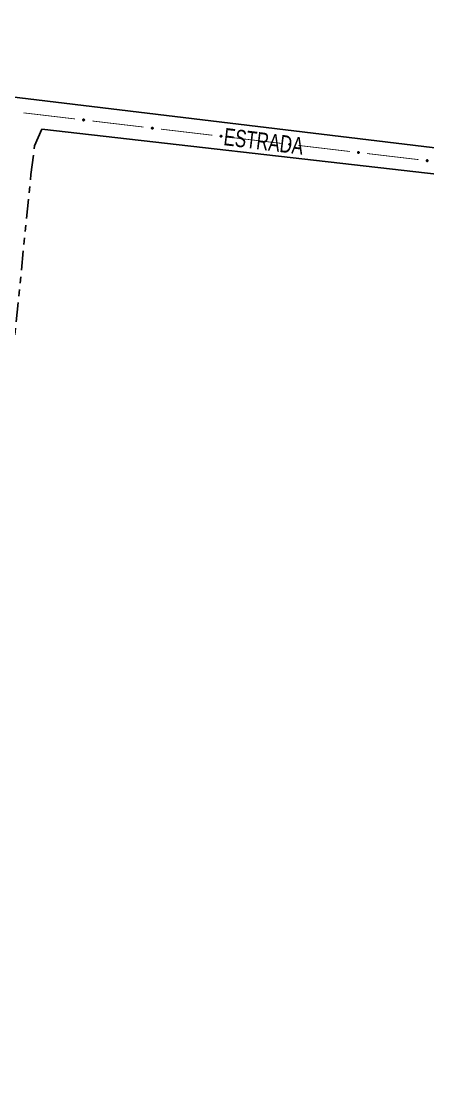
# Model space of a CAD drawing. Extents: x 211453 to 215163, y 4877397 to 4881305.
# Drawn here: x 212240.3 to 212334.5, y 4878624.8 to 4878867.9 of the extents above; entities that cross this region are included whole.
import ezdxf

# ---------------------------------------------------------------- set-up
doc = ezdxf.new("R2010")
doc.units = 0
doc.header["$LTSCALE"] = 1.5
doc.header["$MEASUREMENT"] = 0
doc.linetypes.add('TRACO_25', pattern=[8, 3, -1, 1, -1, 1, -1])
for name, color, linetype in [('SV-EIXO-ROD-ESTR', 7, 'CONTINUOUS'), ('SV-EST-MUNIC-PAV', 20, 'CONTINUOUS'), ('SV-RUA-NAO-PAV', 7, 'CONTINUOUS'), ('SV-TXT-RUA-PAV', 7, 'CONTINUOUS')]:
    doc.layers.add(name, color=color, linetype=linetype)
doc.styles.add('ARIAL', font='ARIAL.SHX')

msp = doc.modelspace()

# ---------------------------------------------------------------- linework, layer by layer
at = {"layer": 'SV-EIXO-ROD-ESTR', "const_width": 0.18}
for points in [[(212240.922475, 4878846.628817), (212252.838926, 4878845.21524)], [(212256.811076, 4878844.744048), (212268.727527, 4878843.330471)], [(212272.699677, 4878842.859279), (212278.657903, 4878842.152491)], [(212278.657903, 4878842.152491), (212279.345339, 4878842.070945)], [(212279.345339, 4878842.070945), (212284.616333, 4878841.447432)], [(212288.588638, 4878840.977543), (212300.505552, 4878839.567875)], [(212304.477856, 4878839.097985), (212316.39477, 4878837.688317)], [(212320.367075, 4878837.218428), (212332.283989, 4878835.80876)]]:
    msp.add_lwpolyline(points, dxfattribs=at)
at = {"layer": 'SV-EIXO-ROD-ESTR'}
for points in [[(212254.695288, 4878845.105883), (212254.733272, 4878845.136694), (212254.772217, 4878845.155406), (212254.809192, 4878845.161664), (212254.843307, 4878845.158675), (212254.877865, 4878845.151685), (212254.911151, 4878845.136952), (212254.944472, 4878845.112415), (212254.975647, 4878845.074529), (212254.992194, 4878845.033374), (212255.000269, 4878844.997452), (212254.999199, 4878844.961699), (212254.991847, 4878844.928243), (212254.975399, 4878844.894173), (212254.950205, 4878844.860647), (212254.91135, 4878844.830222), (212254.873043, 4878844.812139), (212254.837121, 4878844.807025), (212254.801184, 4878844.808327), (212254.765989, 4878844.815886), (212254.733398, 4878844.830537), (212254.699689, 4878844.855965), (212254.670168, 4878844.894712), (212254.651695, 4878844.932713), (212254.646078, 4878844.968554), (212254.648157, 4878845.003905), (212254.654746, 4878845.038651), (212254.668164, 4878845.072728), (212254.695288, 4878845.105883)], [(212270.583889, 4878843.221114), (212270.621873, 4878843.251925), (212270.660819, 4878843.270637), (212270.697793, 4878843.276895), (212270.731909, 4878843.273906), (212270.766466, 4878843.266916), (212270.799752, 4878843.252183), (212270.833074, 4878843.227646), (212270.864248, 4878843.18976), (212270.880795, 4878843.148605), (212270.88887, 4878843.112683), (212270.887801, 4878843.07693), (212270.880448, 4878843.043474), (212270.864, 4878843.009404), (212270.838806, 4878842.975878), (212270.799951, 4878842.945453), (212270.761644, 4878842.92737), (212270.725722, 4878842.922256), (212270.689785, 4878842.923558), (212270.65459, 4878842.931117), (212270.621999, 4878842.945768), (212270.58829, 4878842.971196), (212270.558769, 4878843.009943), (212270.540297, 4878843.047944), (212270.534679, 4878843.083785), (212270.536758, 4878843.119136), (212270.543347, 4878843.153882), (212270.556765, 4878843.187959), (212270.583889, 4878843.221114)], [(212286.472731, 4878841.338684), (212286.510705, 4878841.369507), (212286.549644, 4878841.388232), (212286.586617, 4878841.394502), (212286.620733, 4878841.391524), (212286.655293, 4878841.384546), (212286.688584, 4878841.369823), (212286.721913, 4878841.345298), (212286.7531, 4878841.307422), (212286.76966, 4878841.266272), (212286.777747, 4878841.230353), (212286.77669, 4878841.1946), (212286.769348, 4878841.161141), (212286.752912, 4878841.127065), (212286.727728, 4878841.093532), (212286.688883, 4878841.063094), (212286.650582, 4878841.044998), (212286.614662, 4878841.039872), (212286.578724, 4878841.041163), (212286.543527, 4878841.04871), (212286.510931, 4878841.06335), (212286.477214, 4878841.088767), (212286.44768, 4878841.127505), (212286.429195, 4878841.165499), (212286.423566, 4878841.201339), (212286.425634, 4878841.236691), (212286.432211, 4878841.271439), (212286.445617, 4878841.30552), (212286.472731, 4878841.338684)], [(212302.36195, 4878839.459127), (212302.399923, 4878839.489949), (212302.438863, 4878839.508675), (212302.475835, 4878839.514945), (212302.509951, 4878839.511967), (212302.544511, 4878839.504988), (212302.577802, 4878839.490266), (212302.611132, 4878839.465741), (212302.642318, 4878839.427865), (212302.658879, 4878839.386715), (212302.666966, 4878839.350796), (212302.665908, 4878839.315043), (212302.658567, 4878839.281583), (212302.64213, 4878839.247508), (212302.616946, 4878839.213974), (212302.578102, 4878839.183537), (212302.539801, 4878839.165441), (212302.50388, 4878839.160315), (212302.467943, 4878839.161606), (212302.432746, 4878839.169153), (212302.40015, 4878839.183793), (212302.366432, 4878839.20921), (212302.336898, 4878839.247948), (212302.318414, 4878839.285942), (212302.312785, 4878839.321781), (212302.314852, 4878839.357133), (212302.321429, 4878839.391881), (212302.334836, 4878839.425962), (212302.36195, 4878839.459127)], [(212318.251168, 4878837.57957), (212318.289142, 4878837.610392), (212318.328081, 4878837.629118), (212318.365054, 4878837.635388), (212318.39917, 4878837.632409), (212318.43373, 4878837.625431), (212318.467021, 4878837.610709), (212318.50035, 4878837.586183), (212318.531537, 4878837.548308), (212318.548097, 4878837.507157), (212318.556184, 4878837.471239), (212318.555127, 4878837.435485), (212318.547785, 4878837.402026), (212318.531349, 4878837.367951), (212318.506165, 4878837.334417), (212318.46732, 4878837.30398), (212318.429019, 4878837.285884), (212318.393099, 4878837.280758), (212318.357161, 4878837.282048), (212318.321964, 4878837.289595), (212318.289368, 4878837.304236), (212318.255651, 4878837.329653), (212318.226117, 4878837.36839), (212318.207632, 4878837.406385), (212318.202003, 4878837.442224), (212318.204071, 4878837.477576), (212318.210648, 4878837.512324), (212318.224054, 4878837.546405), (212318.251168, 4878837.57957)], [(212334.140387, 4878835.700012), (212334.17836, 4878835.730835), (212334.2173, 4878835.74956), (212334.254272, 4878835.75583), (212334.288388, 4878835.752852), (212334.322948, 4878835.745874), (212334.356239, 4878835.731151), (212334.389569, 4878835.706626), (212334.420755, 4878835.66875), (212334.437316, 4878835.6276), (212334.445403, 4878835.591681), (212334.444345, 4878835.555928), (212334.437004, 4878835.522469), (212334.420567, 4878835.488394), (212334.395383, 4878835.45486), (212334.356539, 4878835.424422), (212334.318238, 4878835.406326), (212334.282317, 4878835.401201), (212334.24638, 4878835.402491), (212334.211183, 4878835.410038), (212334.178587, 4878835.424679), (212334.144869, 4878835.450095), (212334.115335, 4878835.488833), (212334.096851, 4878835.526828), (212334.091222, 4878835.562667), (212334.093289, 4878835.598019), (212334.099866, 4878835.632767), (212334.113273, 4878835.666848), (212334.140387, 4878835.700012)]]:
    msp.add_lwpolyline(points, close=True, dxfattribs=at)
for points in [[(212254.646078, 4878844.968554), (212254.999199, 4878844.961699)], [(212254.648157, 4878845.003905), (212255.000269, 4878844.997452)], [(212254.649647, 4878844.985495), (212254.99768, 4878844.977188)], [(212254.651695, 4878844.932713), (212254.991847, 4878844.928243)], [(212254.652243, 4878844.949461), (212254.992467, 4878844.944828)], [(212254.654746, 4878845.038651), (212254.992194, 4878845.033374)], [(212254.655342, 4878845.02192), (212254.991501, 4878845.01777)], [(212254.662969, 4878844.912462), (212254.978803, 4878844.910723)], [(212254.666135, 4878845.054992), (212254.97942, 4878845.054929)], [(212254.668164, 4878845.072728), (212254.975647, 4878845.074529)], [(212254.670168, 4878844.894712), (212254.975399, 4878844.894173)], [(212254.682349, 4878845.087421), (212254.956338, 4878845.09202)], [(212254.688921, 4878844.876405), (212254.959719, 4878844.877261)], [(212254.695288, 4878845.105883), (212254.944472, 4878845.112415)], [(212254.699689, 4878844.855965), (212254.950205, 4878844.860647)], [(212254.71666, 4878845.121825), (212254.920418, 4878845.125136)], [(212254.722292, 4878844.844965), (212254.923019, 4878844.845888)], [(212254.733272, 4878845.136694), (212254.911151, 4878845.136952)], [(212254.733398, 4878844.830537), (212254.91135, 4878844.830222)], [(212254.754078, 4878844.823331), (212254.885768, 4878844.821451)], [(212254.755427, 4878845.147456), (212254.885601, 4878845.144382)], [(212254.765989, 4878844.815886), (212254.873043, 4878844.812139)], [(212254.772217, 4878845.155406), (212254.877865, 4878845.151685)], [(212270.534679, 4878843.083785), (212270.887801, 4878843.07693)], [(212270.536758, 4878843.119136), (212270.88887, 4878843.112683)], [(212270.538248, 4878843.100726), (212270.886281, 4878843.092419)], [(212270.540297, 4878843.047944), (212270.880448, 4878843.043474)], [(212270.540844, 4878843.064692), (212270.881068, 4878843.060059)], [(212270.543347, 4878843.153882), (212270.880795, 4878843.148605)], [(212270.543943, 4878843.137151), (212270.880102, 4878843.133001)], [(212270.55157, 4878843.027693), (212270.867404, 4878843.025954)], [(212270.554736, 4878843.170223), (212270.868021, 4878843.17016)], [(212270.556765, 4878843.187959), (212270.864248, 4878843.18976)], [(212270.558769, 4878843.009943), (212270.864, 4878843.009404)], [(212270.57095, 4878843.202652), (212270.844939, 4878843.207251)], [(212270.577523, 4878842.991636), (212270.84832, 4878842.992492)], [(212270.583889, 4878843.221114), (212270.833074, 4878843.227646)], [(212270.58829, 4878842.971196), (212270.838806, 4878842.975878)], [(212270.605261, 4878843.237056), (212270.809019, 4878843.240367)], [(212270.610893, 4878842.960196), (212270.81162, 4878842.961119)], [(212270.621873, 4878843.251925), (212270.799752, 4878843.252183)], [(212270.621999, 4878842.945768), (212270.799951, 4878842.945453)], [(212270.642679, 4878842.938562), (212270.774369, 4878842.936682)], [(212270.644028, 4878843.262687), (212270.774202, 4878843.259613)], [(212270.65459, 4878842.931117), (212270.761644, 4878842.92737)], [(212270.660819, 4878843.270637), (212270.766466, 4878843.266916)], [(212286.423566, 4878841.201339), (212286.77669, 4878841.1946)], [(212286.425634, 4878841.236691), (212286.777747, 4878841.230353)], [(212286.427129, 4878841.218281), (212286.775165, 4878841.210088)], [(212286.429195, 4878841.165499), (212286.769348, 4878841.161141)], [(212286.429737, 4878841.182247), (212286.769963, 4878841.177727)], [(212286.432211, 4878841.271439), (212286.76966, 4878841.266272)], [(212286.432812, 4878841.254708), (212286.768973, 4878841.250668)], [(212286.440475, 4878841.145252), (212286.75631, 4878841.143617)], [(212286.443595, 4878841.287783), (212286.75688, 4878841.287823)], [(212286.445617, 4878841.30552), (212286.7531, 4878841.307422)], [(212286.44768, 4878841.127505), (212286.752912, 4878841.127065)], [(212286.459798, 4878841.320217), (212286.733786, 4878841.324906)], [(212286.46644, 4878841.109204), (212286.737236, 4878841.110148)], [(212286.472731, 4878841.338684), (212286.721913, 4878841.345298)], [(212286.477214, 4878841.088767), (212286.727728, 4878841.093532)], [(212286.494098, 4878841.354633), (212286.697855, 4878841.358011)], [(212286.499821, 4878841.077775), (212286.700547, 4878841.078763)], [(212286.510705, 4878841.369507), (212286.688584, 4878841.369823)], [(212286.510931, 4878841.06335), (212286.688883, 4878841.063094)], [(212286.531614, 4878841.056151), (212286.663304, 4878841.054314)], [(212286.532856, 4878841.380277), (212286.663031, 4878841.377245)], [(212286.543527, 4878841.04871), (212286.650582, 4878841.044998)], [(212286.549644, 4878841.388232), (212286.655293, 4878841.384546)], [(212302.312785, 4878839.321781), (212302.665908, 4878839.315043)], [(212302.314852, 4878839.357133), (212302.666966, 4878839.350796)], [(212302.316348, 4878839.338724), (212302.664384, 4878839.330531)], [(212302.318414, 4878839.285942), (212302.658567, 4878839.281583)], [(212302.318955, 4878839.30269), (212302.659182, 4878839.298169)], [(212302.321429, 4878839.391881), (212302.658879, 4878839.386715)], [(212302.322031, 4878839.37515), (212302.658192, 4878839.37111)], [(212302.329694, 4878839.265695), (212302.645528, 4878839.264059)], [(212302.332813, 4878839.408226), (212302.646098, 4878839.408266)], [(212302.334836, 4878839.425962), (212302.642318, 4878839.427865)], [(212302.336898, 4878839.247948), (212302.64213, 4878839.247508)], [(212302.349016, 4878839.44066), (212302.623004, 4878839.445349)], [(212302.355658, 4878839.229647), (212302.626455, 4878839.230591)], [(212302.36195, 4878839.459127), (212302.611132, 4878839.465741)], [(212302.383316, 4878839.475076), (212302.587073, 4878839.478454)], [(212302.399923, 4878839.489949), (212302.577802, 4878839.490266)], [(212302.422075, 4878839.50072), (212302.552249, 4878839.497687)], [(212302.438863, 4878839.508675), (212302.544511, 4878839.504988)], [(212302.366432, 4878839.20921), (212302.616946, 4878839.213974)], [(212302.389039, 4878839.198217), (212302.589766, 4878839.199206)], [(212302.40015, 4878839.183793), (212302.578102, 4878839.183537)], [(212302.420832, 4878839.176594), (212302.552522, 4878839.174757)], [(212302.432746, 4878839.169153), (212302.539801, 4878839.165441)], [(212318.202003, 4878837.442224), (212318.555127, 4878837.435485)], [(212318.204071, 4878837.477576), (212318.556184, 4878837.471239)], [(212318.205566, 4878837.459166), (212318.553602, 4878837.450974)], [(212318.207632, 4878837.406385), (212318.547785, 4878837.402026)], [(212318.208174, 4878837.423133), (212318.5484, 4878837.418612)], [(212318.210648, 4878837.512324), (212318.548097, 4878837.507157)], [(212318.211249, 4878837.495593), (212318.54741, 4878837.491553)], [(212318.218912, 4878837.386138), (212318.534747, 4878837.384502)], [(212318.222032, 4878837.528669), (212318.535317, 4878837.528709)], [(212318.224054, 4878837.546405), (212318.531537, 4878837.548308)], [(212318.226117, 4878837.36839), (212318.531349, 4878837.367951)], [(212318.238235, 4878837.561103), (212318.512223, 4878837.565791)], [(212318.244877, 4878837.35009), (212318.515673, 4878837.351034)], [(212318.251168, 4878837.57957), (212318.50035, 4878837.586183)], [(212318.255651, 4878837.329653), (212318.506165, 4878837.334417)], [(212318.272535, 4878837.595518), (212318.476292, 4878837.598896)], [(212318.278258, 4878837.31866), (212318.478984, 4878837.319649)], [(212318.289142, 4878837.610392), (212318.467021, 4878837.610709)], [(212318.289368, 4878837.304236), (212318.46732, 4878837.30398)], [(212318.310051, 4878837.297037), (212318.441741, 4878837.295199)], [(212318.311293, 4878837.621162), (212318.441468, 4878837.61813)], [(212318.321964, 4878837.289595), (212318.429019, 4878837.285884)], [(212318.328081, 4878837.629118), (212318.43373, 4878837.625431)], [(212334.091222, 4878835.562667), (212334.444345, 4878835.555928)], [(212334.093289, 4878835.598019), (212334.445403, 4878835.591681)], [(212334.094785, 4878835.579609), (212334.442821, 4878835.571416)], [(212334.096851, 4878835.526828), (212334.437004, 4878835.522469)], [(212334.097392, 4878835.543576), (212334.437619, 4878835.539055)], [(212334.099866, 4878835.632767), (212334.437316, 4878835.6276)], [(212334.100468, 4878835.616036), (212334.436629, 4878835.611996)], [(212334.108131, 4878835.506581), (212334.423965, 4878835.504945)], [(212334.11125, 4878835.649111), (212334.424535, 4878835.649151)], [(212334.113273, 4878835.666848), (212334.420755, 4878835.66875)], [(212334.115335, 4878835.488833), (212334.420567, 4878835.488394)], [(212334.127453, 4878835.681546), (212334.401441, 4878835.686234)], [(212334.134095, 4878835.470532), (212334.404892, 4878835.471476)], [(212334.140387, 4878835.700012), (212334.389569, 4878835.706626)], [(212334.144869, 4878835.450095), (212334.395383, 4878835.45486)], [(212334.161753, 4878835.715961), (212334.36551, 4878835.719339)], [(212334.167476, 4878835.439103), (212334.368203, 4878835.440091)], [(212334.17836, 4878835.730835), (212334.356239, 4878835.731151)], [(212334.178587, 4878835.424679), (212334.356539, 4878835.424422)], [(212334.199269, 4878835.41748), (212334.330959, 4878835.415642)], [(212334.200512, 4878835.741605), (212334.330686, 4878835.738573)], [(212334.211183, 4878835.410038), (212334.318238, 4878835.406326)], [(212334.2173, 4878835.74956), (212334.322948, 4878835.745874)]]:
    msp.add_lwpolyline(points, dxfattribs=at)
at = {"layer": 'SV-EST-MUNIC-PAV', "linetype": 'Continuous'}
for points in [[(212362.088205, 4878835.675092, 13.511929), (212335.469045, 4878838.601964, 12.253222), (212216.294365, 4878852.919609, 10.239292), (212113.300257, 4878864.607602, 9.353163), (212083.870319, 4878867.86291, 9.353163)], [(212245.171449, 4878842.85966, 10.138596), (212334.318442, 4878832.642188, 12.152526), (212404.289806, 4878824.739885, 12.152526)]]:
    msp.add_polyline3d(points, dxfattribs=at)
at = {"layer": 'SV-RUA-NAO-PAV', "linetype": 'TRACO_25'}
msp.add_polyline3d([(212173.794506, 4878850.875209, 10.138596), (212175.251849, 4878847.979198, 10.138596), (212176.511409, 4878842.479439, 10.138596), (212176.1177, 4878839.979176, 10.138596), (212150.651658, 4878640.847219, 13.199769), (212132.281862, 4878503.580733, 15.624972), (212119.809542, 4878399.169905, 15.624972), (212108.471672, 4878316.821201, 15.624972), (212104.787649, 4878288.877768, 15.624972), (212116.080097, 4878287.407863, 15.624972), (212121.222974, 4878322.706418, 15.624972), (212140.570485, 4878454.046764, 15.624972), (212146.058783, 4878502.196571, 15.64267), (212160.731836, 4878637.257515, 13.411232), (212210.923746, 4878630.558533, 14.085898), (212195.46935, 4878497.232309, 15.143212), (212172.706186, 4878300.483676, 16.049709), (212185.756258, 4878300.314234, 16.315168), (212208.537556, 4878495.919352, 17.430101), (212220.474693, 4878610.714185, 13.159491), (212227.279474, 4878678.884606, 13.159491), (212242.641919, 4878832.352196, 10.652148), (212243.494461, 4878839.030577, 10.501103), (212245.171449, 4878842.85966, 10.491034)], dxfattribs=at)

# ---------------------------------------------------------------- texts
at = {"layer": 'SV-TXT-RUA-PAV', "style": 'ARIAL', "width": 0.7}
msp.add_text('ESTRADA', height=4, rotation=353, dxfattribs=at).set_placement((212287.051779, 4878839.182274))

doc.saveas('drawing.dxf')
